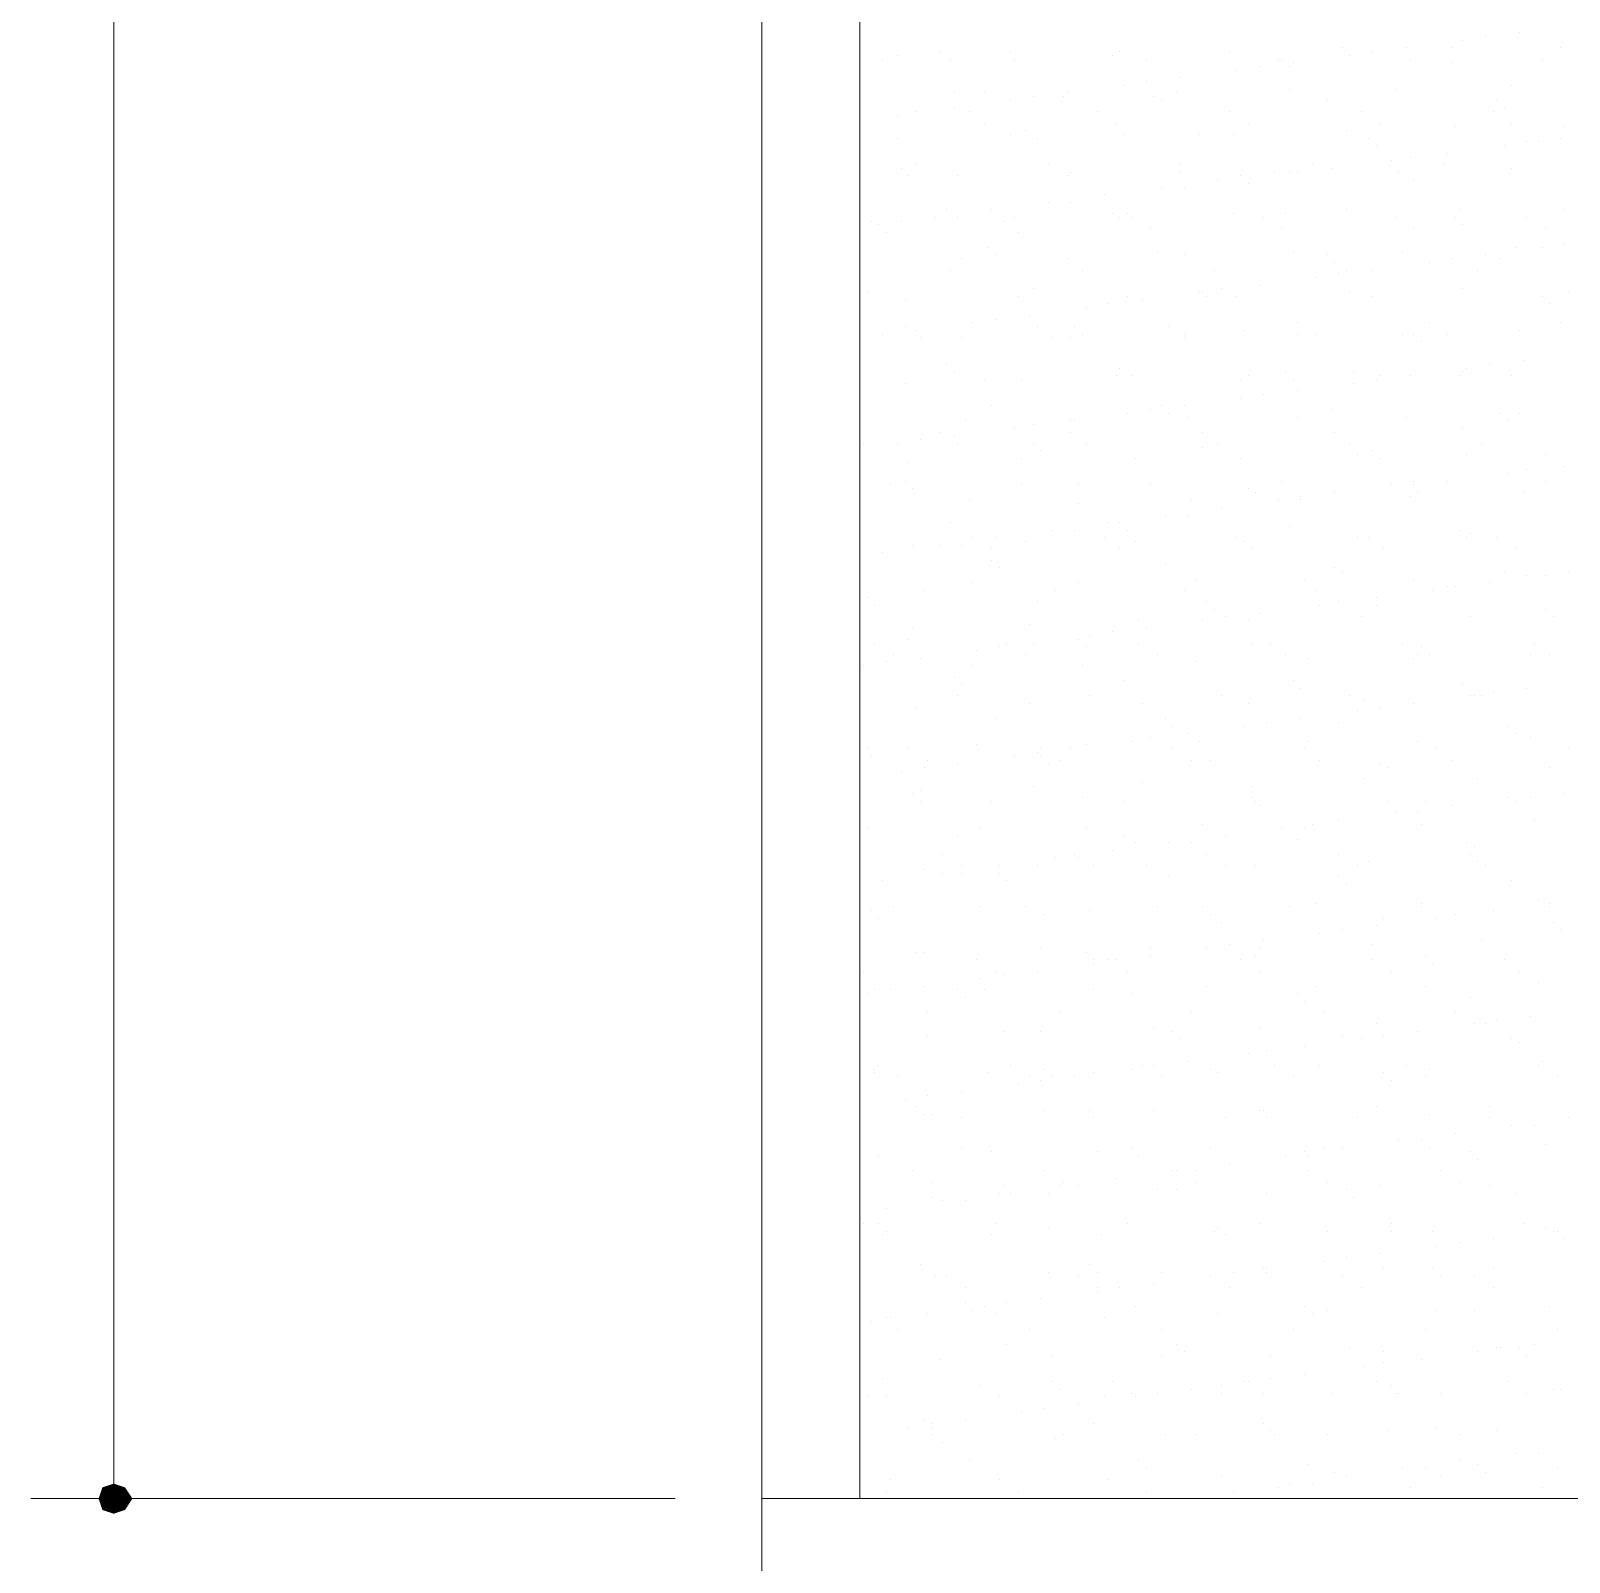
# Model space of a CAD drawing. Header units: millimetres. Extents: x 21 to 236, y 15 to 64.
# Drawn here: x 37.722 to 39.572, y 26.885 to 28.727 of the extents above; entities that cross this region are included whole.
import ezdxf

# ---------------------------------------------------------------- set-up
doc = ezdxf.new("R2010")
doc.units = ezdxf.units.MM
for name, color, linetype in [('PDF_0', 210, 'Continuous'), ('PDF_Calçada', 210, 'Continuous'), ('PDF_Cota', 90, 'Continuous'), ('PDF_Terreno', 7, 'Continuous')]:
    doc.layers.add(name, color=color, linetype=linetype)
doc.layers.add('PDF_Grama', color=7, linetype='Continuous', true_color=0x397200)

msp = doc.modelspace()

# ---------------------------------------------------------------- linework, layer by layer
at = {"layer": 'PDF_0', "lineweight": 0}
msp.add_lwpolyline([(37.8213, 26.9796), (37.8213, 27.0023)], dxfattribs=at)
at = {"layer": 'PDF_0', "transparency": 33554559}
for points in [[(37.8213, 26.9796), (37.8213, 26.9615), (37.8077, 26.9751)], [(37.8349, 26.9751), (37.8213, 26.9796), (37.8213, 26.9615)], [(37.8213, 26.9615), (37.8077, 26.9751), (37.8032, 26.9615)], [(37.8032, 26.9615), (37.8077, 26.9479), (37.8213, 26.9615)], [(37.8077, 26.9479), (37.8213, 26.9615), (37.8213, 26.9434)], [(37.8213, 26.9615), (37.8439, 26.9615), (37.8349, 26.9751)], [(37.8213, 26.9434), (37.8349, 26.9479), (37.8213, 26.9615)], [(37.8349, 26.9479), (37.8213, 26.9615), (37.8439, 26.9615)]]:
    msp.add_solid(points, dxfattribs=at)
at = {"layer": 'PDF_Calçada', "lineweight": 0}
msp.add_lwpolyline([(38.6009, 26.9615), (38.6009, 26.6442)], dxfattribs=at)
at = {"layer": 'PDF_Cota', "lineweight": 0}
for points in [[(37.8213, 51.9305), (37.8213, 27.0023)], [(38.4966, 26.9615), (37.7216, 26.9615)], [(38.7187, 26.9615), (48.477, 26.9615)]]:
    msp.add_lwpolyline(points, dxfattribs=at)
at = {"layer": 'PDF_Grama', "lineweight": 20}
for points in [[(39.4439, 28.7155), (39.4439, 28.7155)], [(39.4711, 28.7201), (39.4711, 28.7201)], [(39.5119, 28.7246), (39.5119, 28.7246)], [(38.764, 28.6974), (38.764, 28.6974)], [(38.8139, 28.7019), (38.8139, 28.7019)], [(38.9, 28.7019), (38.9, 28.7019)], [(39.0224, 28.6974), (39.0224, 28.6974)], [(39.0314, 28.7019), (39.0314, 28.7019)], [(39.1629, 28.7019), (39.1629, 28.7019)], [(39.2989, 28.7065), (39.2989, 28.7065)], [(39.3079, 28.6974), (39.3079, 28.6974)], [(39.3351, 28.7019), (39.3351, 28.7019)], [(39.3759, 28.7065), (39.3759, 28.7065)], [(39.4303, 28.7065), (39.4303, 28.7065)], [(39.5617, 28.7065), (39.5617, 28.7065)], [(38.7459, 28.6929), (38.7459, 28.6929)], [(38.8275, 28.6929), (38.8275, 28.6929)], [(38.9045, 28.6929), (38.9045, 28.6929)], [(39.0632, 28.6929), (39.0632, 28.6929)], [(39.1719, 28.6793), (39.1719, 28.6793)], [(39.1991, 28.6838), (39.1991, 28.6838)], [(39.2218, 28.6929), (39.2218, 28.6929)], [(39.2263, 28.6929), (39.2263, 28.6929)], [(39.2354, 28.6838), (39.2354, 28.6838)], [(39.2399, 28.6883), (39.2399, 28.6883)], [(39.3804, 28.6929), (39.3804, 28.6929)], [(39.4303, 28.6883), (39.4303, 28.6883)], [(39.5391, 28.6929), (39.5391, 28.6929)], [(39.036, 28.6611), (39.036, 28.6611)], [(39.0632, 28.6657), (39.0632, 28.6657)], [(39.104, 28.6702), (39.104, 28.6702)], [(39.5028, 28.6611), (39.5028, 28.6611)], [(38.832, 28.6521), (38.832, 28.6521)], [(38.8683, 28.6521), (38.8683, 28.6521)], [(38.9, 28.643), (38.9, 28.643)], [(38.9272, 28.6475), (38.9272, 28.6475)], [(38.9635, 28.6475), (38.9635, 28.6475)], [(38.968, 28.6521), (38.968, 28.6521)], [(39.0722, 28.6475), (39.0722, 28.6475)], [(39.0813, 28.643), (39.0813, 28.643)], [(39.0994, 28.6521), (39.0994, 28.6521)], [(39.2354, 28.6566), (39.2354, 28.6566)], [(39.2807, 28.643), (39.2807, 28.643)], [(39.3623, 28.6566), (39.3623, 28.6566)], [(39.4847, 28.643), (39.4847, 28.643)], [(38.764, 28.6249), (38.764, 28.6249)], [(38.7867, 28.6294), (38.7867, 28.6294)], [(38.832, 28.6339), (38.832, 28.6339)], [(38.8501, 28.6294), (38.8501, 28.6294)], [(39.0042, 28.6294), (39.0042, 28.6294)], [(39.1629, 28.6294), (39.1629, 28.6294)], [(39.3215, 28.6294), (39.3215, 28.6294)], [(39.4801, 28.6294), (39.4801, 28.6294)], [(39.4937, 28.6339), (39.4937, 28.6339)], [(38.8683, 28.6158), (38.8683, 28.6158)], [(38.9181, 28.6068), (38.9181, 28.6068)], [(39.0269, 28.6158), (39.0269, 28.6158)], [(39.1855, 28.6158), (39.1855, 28.6158)], [(39.3034, 28.6068), (39.3034, 28.6068)], [(39.3442, 28.6158), (39.3442, 28.6158)], [(39.4348, 28.6113), (39.4348, 28.6113)], [(39.5028, 28.6158), (39.5028, 28.6158)], [(39.5663, 28.6113), (39.5663, 28.6113)], [(38.764, 28.5977), (38.764, 28.5977)], [(38.9, 28.6022), (38.9, 28.6022)], [(38.9317, 28.5977), (38.9317, 28.5977)], [(39.036, 28.6022), (39.036, 28.6022)], [(39.1266, 28.6022), (39.1266, 28.6022)], [(39.1674, 28.6022), (39.1674, 28.6022)], [(39.3306, 28.5977), (39.3306, 28.5977)], [(39.3396, 28.5886), (39.3396, 28.5886)], [(39.4937, 28.5886), (39.4937, 28.5886)], [(39.5209, 28.5932), (39.5209, 28.5932)], [(39.5345, 28.5932), (39.5345, 28.5932)], [(39.5617, 28.5977), (39.5617, 28.5977)], [(39.3578, 28.5705), (39.3578, 28.5705)], [(39.3804, 28.575), (39.3804, 28.575)], [(39.4258, 28.5796), (39.4258, 28.5796)], [(38.7686, 28.5614), (38.7686, 28.5614)], [(38.7776, 28.5524), (38.7776, 28.5524)], [(38.7867, 28.566), (38.7867, 28.566)], [(38.8365, 28.5524), (38.8365, 28.5524)], [(38.9453, 28.566), (38.9453, 28.566)], [(38.968, 28.5524), (38.968, 28.5524)], [(38.9725, 28.5569), (38.9725, 28.5569)], [(39.104, 28.566), (39.104, 28.566)], [(39.104, 28.5569), (39.104, 28.5569)], [(39.1765, 28.5524), (39.1765, 28.5524)], [(39.2173, 28.5569), (39.2173, 28.5569)], [(39.2354, 28.5569), (39.2354, 28.5569)], [(39.2445, 28.5569), (39.2445, 28.5569)], [(39.2626, 28.566), (39.2626, 28.566)], [(39.2853, 28.5614), (39.2853, 28.5614)], [(39.3668, 28.5569), (39.3668, 28.5569)], [(39.4212, 28.566), (39.4212, 28.566)], [(39.5028, 28.5614), (39.5028, 28.5614)], [(39.0133, 28.5297), (39.0133, 28.5297)], [(39.0813, 28.5388), (39.0813, 28.5388)], [(39.1085, 28.5388), (39.1085, 28.5388)], [(39.1493, 28.5478), (39.1493, 28.5478)], [(39.1855, 28.5433), (39.1855, 28.5433)], [(39.385, 28.5478), (39.385, 28.5478)], [(38.8229, 28.5116), (38.8229, 28.5116)], [(38.8773, 28.5116), (38.8773, 28.5116)], [(38.9453, 28.5206), (38.9453, 28.5206)], [(38.9725, 28.5206), (38.9725, 28.5206)], [(39.3034, 28.5116), (39.3034, 28.5116)], [(39.4394, 28.5116), (39.4394, 28.5116)], [(39.5663, 28.5116), (39.5663, 28.5116)], [(38.7323, 28.498), (38.7323, 28.498)], [(38.7414, 28.4934), (38.7414, 28.4934)], [(38.7686, 28.498), (38.7686, 28.498)], [(38.8094, 28.5025), (38.8094, 28.5025)], [(38.8365, 28.5025), (38.8365, 28.5025)], [(38.8909, 28.498), (38.8909, 28.498)], [(38.9045, 28.5025), (38.9045, 28.5025)], [(39.0224, 28.507), (39.0224, 28.507)], [(39.0314, 28.5025), (39.0314, 28.5025)], [(39.0405, 28.507), (39.0405, 28.507)], [(39.045, 28.5025), (39.045, 28.5025)], [(39.1674, 28.507), (39.1674, 28.507)], [(39.2037, 28.5025), (39.2037, 28.5025)], [(39.2309, 28.507), (39.2309, 28.507)], [(39.3623, 28.5025), (39.3623, 28.5025)], [(39.4348, 28.5025), (39.4348, 28.5025)], [(39.4439, 28.4934), (39.4439, 28.4934)], [(39.5209, 28.5025), (39.5209, 28.5025)], [(38.7504, 28.4844), (38.7504, 28.4844)], [(38.9091, 28.4844), (38.9091, 28.4844)], [(39.0677, 28.4889), (39.0677, 28.4889)], [(39.2263, 28.4889), (39.2263, 28.4889)], [(39.385, 28.4889), (39.385, 28.4889)], [(39.5436, 28.4889), (39.5436, 28.4889)], [(38.8728, 28.4662), (38.8728, 28.4662)], [(38.8819, 28.4572), (38.8819, 28.4572)], [(39.0768, 28.4617), (39.0768, 28.4617)], [(39.1085, 28.4572), (39.1085, 28.4572)], [(39.2399, 28.4617), (39.2399, 28.4617)], [(39.2807, 28.4572), (39.2807, 28.4572)], [(39.3714, 28.4617), (39.3714, 28.4617)], [(39.4711, 28.4572), (39.4711, 28.4572)], [(39.5073, 28.4662), (39.5073, 28.4662)], [(39.5391, 28.4662), (39.5391, 28.4662)], [(39.5663, 28.4708), (39.5663, 28.4708)], [(38.8275, 28.4391), (38.8275, 28.4391)], [(38.8411, 28.4526), (38.8411, 28.4526)], [(38.968, 28.4526), (38.968, 28.4526)], [(38.9861, 28.4391), (38.9861, 28.4391)], [(39.1447, 28.4391), (39.1447, 28.4391)], [(39.2898, 28.4481), (39.2898, 28.4481)], [(39.3034, 28.4391), (39.3034, 28.4391)], [(39.3351, 28.4391), (39.3351, 28.4391)], [(39.4031, 28.4481), (39.4031, 28.4481)], [(39.4303, 28.4526), (39.4303, 28.4526)], [(39.462, 28.4391), (39.462, 28.4391)], [(39.4892, 28.4526), (39.4892, 28.4526)], [(38.7187, 28.4209), (38.7187, 28.4209)], [(39.1991, 28.4209), (39.1991, 28.4209)], [(39.2671, 28.43), (39.2671, 28.43)], [(39.2943, 28.4345), (39.2943, 28.4345)], [(38.7278, 28.4119), (38.7278, 28.4119)], [(38.7731, 28.4028), (38.7731, 28.4028)], [(38.9091, 28.4073), (38.9091, 28.4073)], [(38.9272, 28.4164), (38.9272, 28.4164)], [(39.0405, 28.4073), (39.0405, 28.4073)], [(39.0586, 28.4028), (39.0586, 28.4028)], [(39.1266, 28.4119), (39.1266, 28.4119)], [(39.1312, 28.4119), (39.1312, 28.4119)], [(39.1357, 28.4073), (39.1357, 28.4073)], [(39.1538, 28.4164), (39.1538, 28.4164)], [(39.1719, 28.4073), (39.1719, 28.4073)], [(39.3079, 28.4119), (39.3079, 28.4119)], [(39.3351, 28.4073), (39.3351, 28.4073)], [(39.4439, 28.4164), (39.4439, 28.4164)], [(39.5391, 28.4073), (39.5391, 28.4073)], [(39.5708, 28.4119), (39.5708, 28.4119)], [(38.9227, 28.3847), (38.9227, 28.3847)], [(38.9906, 28.3937), (38.9906, 28.3937)], [(39.0178, 28.3983), (39.0178, 28.3983)], [(39.5481, 28.3983), (39.5481, 28.3983)], [(38.7731, 28.3711), (38.7731, 28.3711)], [(38.7731, 28.3711), (38.7731, 28.3711)], [(38.7867, 28.3665), (38.7867, 28.3665)], [(38.8547, 28.3756), (38.8547, 28.3756)], [(38.8819, 28.3801), (38.8819, 28.3801)], [(38.9317, 28.3711), (38.9317, 28.3711)], [(38.977, 28.3711), (38.977, 28.3711)], [(39.0904, 28.3711), (39.0904, 28.3711)], [(39.181, 28.3665), (39.181, 28.3665)], [(39.2445, 28.3756), (39.2445, 28.3756)], [(39.4031, 28.3756), (39.4031, 28.3756)], [(39.5119, 28.3665), (39.5119, 28.3665)], [(39.5617, 28.3756), (39.5617, 28.3756)], [(38.7187, 28.3575), (38.7187, 28.3575)], [(38.7459, 28.362), (38.7459, 28.362)], [(38.7912, 28.3575), (38.7912, 28.3575)], [(38.8411, 28.3575), (38.8411, 28.3575)], [(38.9499, 28.3575), (38.9499, 28.3575)], [(38.9725, 28.3575), (38.9725, 28.3575)], [(38.9861, 28.362), (38.9861, 28.362)], [(39.1085, 28.362), (39.1085, 28.362)], [(39.1085, 28.3575), (39.1085, 28.3575)], [(39.2445, 28.362), (39.2445, 28.362)], [(39.2671, 28.362), (39.2671, 28.362)], [(39.3714, 28.362), (39.3714, 28.362)], [(39.385, 28.362), (39.385, 28.362)], [(39.394, 28.3529), (39.394, 28.3529)], [(39.4258, 28.362), (39.4258, 28.362)], [(39.5164, 28.3303), (39.5164, 28.3303)], [(38.8229, 28.3257), (38.8229, 28.3257)], [(38.832, 28.3167), (38.832, 28.3167)], [(38.8683, 28.3076), (38.8683, 28.3076)], [(38.9136, 28.3076), (38.9136, 28.3076)], [(39.0269, 28.3121), (39.0269, 28.3121)], [(39.0314, 28.3212), (39.0314, 28.3212)], [(39.045, 28.3121), (39.045, 28.3121)], [(39.1765, 28.3076), (39.1765, 28.3076)], [(39.1855, 28.3121), (39.1855, 28.3121)], [(39.2309, 28.3167), (39.2309, 28.3167)], [(39.2399, 28.3076), (39.2399, 28.3076)], [(39.3124, 28.3167), (39.3124, 28.3167)], [(39.3396, 28.3076), (39.3396, 28.3076)], [(39.3442, 28.3121), (39.3442, 28.3121)], [(39.3804, 28.3121), (39.3804, 28.3121)], [(39.4394, 28.3121), (39.4394, 28.3121)], [(39.4439, 28.3167), (39.4439, 28.3167)], [(39.4484, 28.3212), (39.4484, 28.3212)], [(39.4756, 28.3257), (39.4756, 28.3257)], [(39.5028, 28.3121), (39.5028, 28.3121)], [(38.7731, 28.3031), (38.7731, 28.3031)], [(39.2037, 28.2895), (39.2037, 28.2895)], [(39.2445, 28.294), (39.2445, 28.294)], [(39.3124, 28.3031), (39.3124, 28.3031)], [(38.8773, 28.2759), (38.8773, 28.2759)], [(39.0677, 28.2714), (39.0677, 28.2714)], [(39.0813, 28.2759), (39.0813, 28.2759)], [(39.1085, 28.2759), (39.1085, 28.2759)], [(39.1765, 28.285), (39.1765, 28.285)], [(39.2853, 28.2714), (39.2853, 28.2714)], [(38.8456, 28.2578), (38.8456, 28.2578)], [(38.9272, 28.2532), (38.9272, 28.2532)], [(38.9725, 28.2578), (38.9725, 28.2578)], [(38.977, 28.2578), (38.977, 28.2578)], [(39.0405, 28.2668), (39.0405, 28.2668)], [(39.0904, 28.2668), (39.0904, 28.2668)], [(39.113, 28.2623), (39.113, 28.2623)], [(39.2445, 28.2623), (39.2445, 28.2623)], [(39.3759, 28.2623), (39.3759, 28.2623)], [(39.4892, 28.2668), (39.4892, 28.2668)], [(39.4983, 28.2578), (39.4983, 28.2578)], [(39.5119, 28.2668), (39.5119, 28.2668)], [(38.7912, 28.2351), (38.7912, 28.2351)], [(38.8139, 28.2442), (38.8139, 28.2442)], [(38.832, 28.2396), (38.832, 28.2396)], [(38.9045, 28.2487), (38.9045, 28.2487)], [(38.9725, 28.2442), (38.9725, 28.2442)], [(39.1312, 28.2442), (39.1312, 28.2442)], [(39.2898, 28.2442), (39.2898, 28.2442)], [(39.4439, 28.2487), (39.4439, 28.2487)], [(38.7232, 28.2306), (38.7232, 28.2306)], [(38.764, 28.2306), (38.764, 28.2306)], [(38.8365, 28.2306), (38.8365, 28.2306)], [(38.9272, 28.2306), (38.9272, 28.2306)], [(38.9363, 28.2215), (38.9363, 28.2215)], [(38.9906, 28.2306), (38.9906, 28.2306)], [(39.1312, 28.226), (39.1312, 28.226)], [(39.1493, 28.2306), (39.1493, 28.2306)], [(39.3079, 28.2306), (39.3079, 28.2306)], [(39.317, 28.217), (39.317, 28.217)], [(39.3351, 28.2215), (39.3351, 28.2215)], [(39.4484, 28.217), (39.4484, 28.217)], [(39.4665, 28.2306), (39.4665, 28.2306)], [(39.5436, 28.217), (39.5436, 28.217)], [(38.7776, 28.2079), (38.7776, 28.2079)], [(38.9136, 28.2124), (38.9136, 28.2124)], [(39.0496, 28.2124), (39.0496, 28.2124)], [(39.1765, 28.2124), (39.1765, 28.2124)], [(39.3442, 28.2124), (39.3442, 28.2124)], [(39.5209, 28.1988), (39.5209, 28.1988)], [(39.5663, 28.2034), (39.5663, 28.2034)], [(38.755, 28.1807), (38.755, 28.1807)], [(38.7731, 28.1852), (38.7731, 28.1852)], [(38.9136, 28.1807), (38.9136, 28.1807)], [(38.9816, 28.1807), (38.9816, 28.1807)], [(39.0677, 28.1807), (39.0677, 28.1807)], [(39.2263, 28.1852), (39.2263, 28.1852)], [(39.3578, 28.1807), (39.3578, 28.1807)], [(39.385, 28.1852), (39.385, 28.1852)], [(39.385, 28.1807), (39.385, 28.1807)], [(39.4258, 28.1852), (39.4258, 28.1852)], [(39.4983, 28.1943), (39.4983, 28.1943)], [(39.5436, 28.1852), (39.5436, 28.1852)], [(38.7822, 28.1762), (38.7822, 28.1762)], [(38.8501, 28.1626), (38.8501, 28.1626)], [(39.1176, 28.1626), (39.1176, 28.1626)], [(39.1855, 28.1762), (39.1855, 28.1762)], [(39.1946, 28.1716), (39.1946, 28.1716)], [(39.2218, 28.1626), (39.2218, 28.1626)], [(39.249, 28.1671), (39.249, 28.1671)], [(39.249, 28.1626), (39.249, 28.1626)], [(39.2898, 28.1716), (39.2898, 28.1716)], [(39.3804, 28.1671), (39.3804, 28.1671)], [(39.3895, 28.1716), (39.3895, 28.1716)], [(39.5164, 28.1716), (39.5164, 28.1716)], [(38.9816, 28.158), (38.9816, 28.158)], [(39.0858, 28.1444), (39.0858, 28.1444)], [(39.113, 28.1444), (39.113, 28.1444)], [(39.1538, 28.1535), (39.1538, 28.1535)], [(38.8275, 28.1354), (38.8275, 28.1354)], [(38.9499, 28.1263), (38.9499, 28.1263)], [(38.977, 28.1263), (38.977, 28.1263)], [(39.0178, 28.1354), (39.0178, 28.1354)], [(39.0314, 28.1354), (39.0314, 28.1354)], [(39.0405, 28.1263), (39.0405, 28.1263)], [(39.2354, 28.1308), (39.2354, 28.1308)], [(39.4394, 28.1263), (39.4394, 28.1263)], [(38.7822, 28.1082), (38.7822, 28.1082)], [(38.8139, 28.1082), (38.8139, 28.1082)], [(38.8411, 28.1082), (38.8411, 28.1082)], [(38.8547, 28.1173), (38.8547, 28.1173)], [(38.8819, 28.1173), (38.8819, 28.1173)], [(38.9181, 28.1127), (38.9181, 28.1127)], [(39.0133, 28.1173), (39.0133, 28.1173)], [(39.0496, 28.1127), (39.0496, 28.1127)], [(39.1719, 28.1173), (39.1719, 28.1173)], [(39.181, 28.1127), (39.181, 28.1127)], [(39.317, 28.1173), (39.317, 28.1173)], [(39.3306, 28.1173), (39.3306, 28.1173)], [(39.4484, 28.1173), (39.4484, 28.1173)], [(39.453, 28.1218), (39.453, 28.1218)], [(39.4847, 28.1173), (39.4847, 28.1173)], [(38.7459, 28.0991), (38.7459, 28.0991)], [(38.8773, 28.1037), (38.8773, 28.1037)], [(38.8773, 28.0901), (38.8773, 28.0901)], [(39.0314, 28.1037), (39.0314, 28.1037)], [(39.0858, 28.0855), (39.0858, 28.0855)], [(39.1901, 28.1037), (39.1901, 28.1037)], [(39.3487, 28.1037), (39.3487, 28.1037)], [(39.5073, 28.1037), (39.5073, 28.1037)], [(38.8864, 28.081), (38.8864, 28.081)], [(39.1221, 28.0674), (39.1221, 28.0674)], [(39.2535, 28.0674), (39.2535, 28.0674)], [(39.2898, 28.081), (39.2898, 28.081)], [(39.2989, 28.0765), (39.2989, 28.0765)], [(39.385, 28.0674), (39.385, 28.0674)], [(39.4937, 28.0765), (39.4937, 28.0765)], [(39.5209, 28.0719), (39.5209, 28.0719)], [(39.5436, 28.0719), (39.5436, 28.0719)], [(39.5708, 28.0765), (39.5708, 28.0765)], [(38.7187, 28.0629), (38.7187, 28.0629)], [(38.7958, 28.0538), (38.7958, 28.0538)], [(38.8547, 28.0629), (38.8547, 28.0629)], [(38.9544, 28.0538), (38.9544, 28.0538)], [(38.9816, 28.0629), (38.9816, 28.0629)], [(39.1085, 28.0538), (39.1085, 28.0538)], [(39.2671, 28.0538), (39.2671, 28.0538)], [(39.4076, 28.0538), (39.4076, 28.0538)], [(39.4258, 28.0583), (39.4258, 28.0583)], [(39.4348, 28.0583), (39.4348, 28.0583)], [(39.4756, 28.0629), (39.4756, 28.0629)], [(38.7278, 28.0447), (38.7278, 28.0447)], [(38.7368, 28.0357), (38.7368, 28.0357)], [(38.9317, 28.0402), (38.9317, 28.0402)], [(39.1357, 28.0402), (39.1357, 28.0402)], [(39.1447, 28.0311), (39.1447, 28.0311)], [(39.2717, 28.0357), (39.2717, 28.0357)], [(39.2943, 28.0402), (39.2943, 28.0402)], [(39.3396, 28.0447), (39.3396, 28.0447)], [(39.3396, 28.0357), (39.3396, 28.0357)], [(39.5436, 28.0311), (39.5436, 28.0311)], [(38.9227, 28.013), (38.9227, 28.013)], [(39.0541, 28.0175), (39.0541, 28.0175)], [(39.1312, 28.0175), (39.1312, 28.0175)], [(39.1583, 28.0221), (39.1583, 28.0221)], [(39.1855, 28.0175), (39.1855, 28.0175)], [(39.1991, 28.0266), (39.1991, 28.0266)], [(39.3215, 28.0221), (39.3215, 28.0221)], [(39.453, 28.0221), (39.453, 28.0221)], [(39.5527, 28.0221), (39.5527, 28.0221)], [(38.7776, 27.9949), (38.7776, 27.9949)], [(38.7822, 28.0085), (38.7822, 28.0085)], [(38.9816, 27.9949), (38.9816, 27.9949)], [(38.9952, 27.9994), (38.9952, 27.9994)], [(39.0224, 28.0039), (39.0224, 28.0039)], [(39.0632, 28.0085), (39.0632, 28.0085)], [(38.7368, 27.9903), (38.7368, 27.9903)], [(38.7595, 27.9767), (38.7595, 27.9767)], [(38.8592, 27.9813), (38.8592, 27.9813)], [(38.8864, 27.9858), (38.8864, 27.9858)], [(38.8955, 27.9903), (38.8955, 27.9903)], [(38.9181, 27.9767), (38.9181, 27.9767)], [(38.9272, 27.9903), (38.9272, 27.9903)], [(38.9906, 27.9858), (38.9906, 27.9858)], [(39.0541, 27.9903), (39.0541, 27.9903)], [(39.0768, 27.9767), (39.0768, 27.9767)], [(39.1901, 27.9903), (39.1901, 27.9903)], [(39.2127, 27.9903), (39.2127, 27.9903)], [(39.2309, 27.9767), (39.2309, 27.9767)], [(39.3714, 27.9903), (39.3714, 27.9903)], [(39.3895, 27.9767), (39.3895, 27.9767)], [(39.394, 27.9858), (39.394, 27.9858)], [(39.4031, 27.9767), (39.4031, 27.9767)], [(39.5255, 27.9767), (39.5255, 27.9767)], [(39.53, 27.9903), (39.53, 27.9903)], [(39.5481, 27.9767), (39.5481, 27.9767)], [(38.7232, 27.9631), (38.7232, 27.9631)], [(38.7232, 27.9631), (38.7232, 27.9631)], [(38.7504, 27.9677), (38.7504, 27.9677)], [(38.7912, 27.9722), (38.7912, 27.9722)], [(38.8547, 27.9631), (38.8547, 27.9631)], [(38.9861, 27.9631), (38.9861, 27.9631)], [(39.1221, 27.9677), (39.1221, 27.9677)], [(39.2581, 27.9722), (39.2581, 27.9722)], [(39.385, 27.9722), (39.385, 27.9722)], [(38.832, 27.9496), (38.832, 27.9496)], [(38.8411, 27.9405), (38.8411, 27.9405)], [(39.036, 27.945), (39.036, 27.945)], [(39.2399, 27.945), (39.2399, 27.945)], [(39.4439, 27.9405), (39.4439, 27.9405)], [(38.8365, 27.9269), (38.8365, 27.9269)], [(38.9952, 27.9269), (38.9952, 27.9269)], [(39.1538, 27.9269), (39.1538, 27.9269)], [(39.249, 27.936), (39.249, 27.936)], [(39.3079, 27.9269), (39.3079, 27.9269)], [(39.326, 27.9224), (39.326, 27.9224)], [(39.453, 27.9269), (39.453, 27.9269)], [(39.4575, 27.9269), (39.4575, 27.9269)], [(39.4665, 27.9269), (39.4665, 27.9269)], [(39.4801, 27.9314), (39.4801, 27.9314)], [(39.5209, 27.936), (39.5209, 27.936)], [(38.7867, 27.9133), (38.7867, 27.9133)], [(38.9227, 27.9178), (38.9227, 27.9178)], [(39.0586, 27.9178), (39.0586, 27.9178)], [(39.1855, 27.9178), (39.1855, 27.9178)], [(39.317, 27.9088), (39.317, 27.9088)], [(39.3442, 27.9133), (39.3442, 27.9133)], [(39.385, 27.9178), (39.385, 27.9178)], [(38.8819, 27.8997), (38.8819, 27.8997)], [(39.0858, 27.8997), (39.0858, 27.8997)], [(39.0949, 27.8906), (39.0949, 27.8906)], [(39.181, 27.8906), (39.181, 27.8906)], [(39.2082, 27.8952), (39.2082, 27.8952)], [(39.249, 27.8997), (39.249, 27.8997)], [(39.2943, 27.8952), (39.2943, 27.8952)], [(39.4983, 27.8906), (39.4983, 27.8906)], [(38.7278, 27.8634), (38.7278, 27.8634)], [(38.7776, 27.8634), (38.7776, 27.8634)], [(38.8592, 27.868), (38.8592, 27.868)], [(38.9363, 27.8634), (38.9363, 27.8634)], [(38.9725, 27.8634), (38.9725, 27.8634)], [(38.9906, 27.868), (38.9906, 27.868)], [(39.045, 27.8725), (39.045, 27.8725)], [(39.0677, 27.877), (39.0677, 27.877)], [(39.0949, 27.8634), (39.0949, 27.8634)], [(39.113, 27.8816), (39.113, 27.8816)], [(39.1266, 27.8725), (39.1266, 27.8725)], [(39.2535, 27.8634), (39.2535, 27.8634)], [(39.2581, 27.8725), (39.2581, 27.8725)], [(39.3895, 27.8725), (39.3895, 27.8725)], [(39.4122, 27.8634), (39.4122, 27.8634)], [(39.5073, 27.8816), (39.5073, 27.8816)], [(39.5255, 27.877), (39.5255, 27.877)], [(39.5708, 27.8634), (39.5708, 27.8634)], [(38.7323, 27.8544), (38.7323, 27.8544)], [(38.8003, 27.8498), (38.8003, 27.8498)], [(38.8365, 27.8453), (38.8365, 27.8453)], [(38.9045, 27.8544), (38.9045, 27.8544)], [(38.9317, 27.8589), (38.9317, 27.8589)], [(38.9363, 27.8544), (38.9363, 27.8544)], [(38.9453, 27.8453), (38.9453, 27.8453)], [(38.9589, 27.8498), (38.9589, 27.8498)], [(39.1176, 27.8498), (39.1176, 27.8498)], [(39.1402, 27.8498), (39.1402, 27.8498)], [(39.2717, 27.8498), (39.2717, 27.8498)], [(39.3442, 27.8453), (39.3442, 27.8453)], [(39.4303, 27.8498), (39.4303, 27.8498)], [(38.7686, 27.8362), (38.7686, 27.8362)], [(38.7958, 27.8408), (38.7958, 27.8408)], [(39.326, 27.8272), (39.326, 27.8272)], [(39.3532, 27.8408), (39.3532, 27.8408)], [(39.462, 27.8272), (39.462, 27.8272)], [(39.5481, 27.8408), (39.5481, 27.8408)], [(38.7822, 27.809), (38.7822, 27.809)], [(38.7912, 27.8136), (38.7912, 27.8136)], [(38.9272, 27.8181), (38.9272, 27.8181)], [(39.0586, 27.8226), (39.0586, 27.8226)], [(39.1901, 27.8181), (39.1901, 27.8181)], [(39.5663, 27.809), (39.5663, 27.809)], [(38.7912, 27.8), (38.7912, 27.8)], [(38.8773, 27.8), (38.8773, 27.8)], [(38.9861, 27.8045), (38.9861, 27.8045)], [(39.036, 27.8), (39.036, 27.8)], [(39.1901, 27.8045), (39.1901, 27.8045)], [(39.1946, 27.8), (39.1946, 27.8)], [(39.1991, 27.7955), (39.1991, 27.7955)], [(39.3532, 27.8), (39.3532, 27.8)], [(39.3986, 27.8), (39.3986, 27.8)], [(39.4303, 27.7955), (39.4303, 27.7955)], [(39.4983, 27.8045), (39.4983, 27.8045)], [(39.5073, 27.8), (39.5073, 27.8)], [(39.5255, 27.8045), (39.5255, 27.8045)], [(39.1312, 27.7728), (39.1312, 27.7728)], [(39.2626, 27.7728), (39.2626, 27.7728)], [(39.2943, 27.7773), (39.2943, 27.7773)], [(39.3623, 27.7864), (39.3623, 27.7864)], [(39.3895, 27.7864), (39.3895, 27.7864)], [(39.394, 27.7728), (39.394, 27.7728)], [(39.53, 27.7773), (39.53, 27.7773)], [(38.7278, 27.7683), (38.7278, 27.7683)], [(38.8365, 27.7592), (38.8365, 27.7592)], [(38.8637, 27.7683), (38.8637, 27.7683)], [(38.9906, 27.7683), (38.9906, 27.7683)], [(39.036, 27.7592), (39.036, 27.7592)], [(39.1583, 27.7592), (39.1583, 27.7592)], [(39.2263, 27.7683), (39.2263, 27.7683)], [(39.2445, 27.7547), (39.2445, 27.7547)], [(39.2535, 27.7683), (39.2535, 27.7683)], [(38.8184, 27.7365), (38.8184, 27.7365)], [(38.977, 27.7365), (38.977, 27.7365)], [(39.0224, 27.7411), (39.0224, 27.7411)], [(39.0496, 27.7501), (39.0496, 27.7501)], [(39.0904, 27.7501), (39.0904, 27.7501)], [(39.1176, 27.7501), (39.1176, 27.7501)], [(39.1357, 27.7365), (39.1357, 27.7365)], [(39.2943, 27.7365), (39.2943, 27.7365)], [(39.4484, 27.7501), (39.4484, 27.7501)], [(39.453, 27.7365), (39.453, 27.7365)], [(39.4575, 27.7456), (39.4575, 27.7456)], [(38.7958, 27.7184), (38.7958, 27.7184)], [(38.8411, 27.7229), (38.8411, 27.7229)], [(38.8864, 27.7229), (38.8864, 27.7229)], [(38.9317, 27.7229), (38.9317, 27.7229)], [(38.9544, 27.732), (38.9544, 27.732)], [(38.9816, 27.732), (38.9816, 27.732)], [(38.9997, 27.7229), (38.9997, 27.7229)], [(39.0632, 27.7229), (39.0632, 27.7229)], [(39.1583, 27.7229), (39.1583, 27.7229)], [(39.1946, 27.7229), (39.1946, 27.7229)], [(39.317, 27.7229), (39.317, 27.7229)], [(39.3306, 27.7275), (39.3306, 27.7275)], [(39.462, 27.7275), (39.462, 27.7275)], [(39.4711, 27.7229), (39.4711, 27.7229)], [(38.7459, 27.7048), (38.7459, 27.7048)], [(38.8184, 27.7139), (38.8184, 27.7139)], [(38.8411, 27.7139), (38.8411, 27.7139)], [(38.8864, 27.7139), (38.8864, 27.7139)], [(38.8955, 27.7048), (38.8955, 27.7048)], [(39.0904, 27.7093), (39.0904, 27.7093)], [(39.2943, 27.7093), (39.2943, 27.7093)], [(39.3034, 27.7003), (39.3034, 27.7003)], [(39.5028, 27.7048), (39.5028, 27.7048)], [(39.5345, 27.6821), (39.5345, 27.6821)], [(38.7323, 27.6685), (38.7323, 27.6685)], [(38.7323, 27.6685), (38.7323, 27.6685)], [(38.7595, 27.6731), (38.7595, 27.6731)], [(38.8637, 27.6731), (38.8637, 27.6731)], [(38.9181, 27.6731), (38.9181, 27.6731)], [(38.9408, 27.664), (38.9408, 27.664)], [(38.9952, 27.6685), (38.9952, 27.6685)], [(39.0768, 27.6731), (39.0768, 27.6731)], [(39.1312, 27.6731), (39.1312, 27.6731)], [(39.1402, 27.664), (39.1402, 27.664)], [(39.2354, 27.6731), (39.2354, 27.6731)], [(39.2671, 27.6776), (39.2671, 27.6776)], [(39.394, 27.6776), (39.394, 27.6776)], [(39.394, 27.6731), (39.394, 27.6731)], [(39.4348, 27.664), (39.4348, 27.664)], [(39.4801, 27.6685), (39.4801, 27.6685)], [(39.5481, 27.6776), (39.5481, 27.6776)], [(39.5481, 27.6731), (39.5481, 27.6731)], [(38.7414, 27.6595), (38.7414, 27.6595)], [(39.1538, 27.6549), (39.1538, 27.6549)], [(39.2717, 27.6413), (39.2717, 27.6413)], [(39.2989, 27.6459), (39.2989, 27.6459)], [(39.3396, 27.6504), (39.3396, 27.6504)], [(39.3487, 27.6595), (39.3487, 27.6595)], [(39.4122, 27.6595), (39.4122, 27.6595)], [(39.5527, 27.6549), (39.5527, 27.6549)], [(39.5617, 27.6459), (39.5617, 27.6459)], [(38.9363, 27.6232), (38.9363, 27.6232)], [(39.0677, 27.6232), (39.0677, 27.6232)], [(39.1357, 27.6232), (39.1357, 27.6232)], [(39.1629, 27.6278), (39.1629, 27.6278)], [(39.1991, 27.6232), (39.1991, 27.6232)], [(39.2037, 27.6323), (39.2037, 27.6323)], [(39.3351, 27.6278), (39.3351, 27.6278)], [(39.4665, 27.6323), (39.4665, 27.6323)], [(38.7867, 27.6187), (38.7867, 27.6187)], [(38.7958, 27.6187), (38.7958, 27.6187)], [(38.8592, 27.6096), (38.8592, 27.6096)], [(38.9906, 27.6187), (38.9906, 27.6187)], [(38.9997, 27.6096), (38.9997, 27.6096)], [(38.9997, 27.6051), (38.9997, 27.6051)], [(39.0178, 27.6096), (39.0178, 27.6096)], [(39.0269, 27.6096), (39.0269, 27.6096)], [(39.0677, 27.6142), (39.0677, 27.6142)], [(39.1765, 27.6096), (39.1765, 27.6096)], [(39.1946, 27.6142), (39.1946, 27.6142)], [(39.3351, 27.6096), (39.3351, 27.6096)], [(39.3986, 27.6142), (39.3986, 27.6142)], [(39.4076, 27.6051), (39.4076, 27.6051)], [(39.4937, 27.6096), (39.4937, 27.6096)], [(38.7232, 27.596), (38.7232, 27.596)], [(38.8637, 27.587), (38.8637, 27.587)], [(38.8819, 27.596), (38.8819, 27.596)], [(38.8909, 27.5915), (38.8909, 27.5915)], [(38.9317, 27.596), (38.9317, 27.596)], [(39.0405, 27.596), (39.0405, 27.596)], [(39.1991, 27.596), (39.1991, 27.596)], [(39.3578, 27.596), (39.3578, 27.596)], [(39.5119, 27.596), (39.5119, 27.596)], [(38.7278, 27.5688), (38.7278, 27.5688)], [(38.7368, 27.5734), (38.7368, 27.5734)], [(38.755, 27.5734), (38.755, 27.5734)], [(38.7958, 27.5779), (38.7958, 27.5779)], [(38.8365, 27.5734), (38.8365, 27.5734)], [(38.8683, 27.5734), (38.8683, 27.5734)], [(38.9997, 27.5734), (38.9997, 27.5734)], [(39.045, 27.5688), (39.045, 27.5688)], [(39.1357, 27.5779), (39.1357, 27.5779)], [(39.2445, 27.5688), (39.2445, 27.5688)], [(39.2671, 27.5779), (39.2671, 27.5779)], [(39.3986, 27.5779), (39.3986, 27.5779)], [(39.5345, 27.5824), (39.5345, 27.5824)], [(38.8456, 27.5643), (38.8456, 27.5643)], [(39.2535, 27.5598), (39.2535, 27.5598)], [(39.453, 27.5643), (39.453, 27.5643)], [(38.8003, 27.5462), (38.8003, 27.5462)], [(38.9589, 27.5462), (38.9589, 27.5462)], [(39.1176, 27.5462), (39.1176, 27.5462)], [(39.2762, 27.5462), (39.2762, 27.5462)], [(39.3396, 27.5326), (39.3396, 27.5326)], [(39.4348, 27.5462), (39.4348, 27.5462)], [(39.4575, 27.5326), (39.4575, 27.5326)], [(39.4711, 27.5326), (39.4711, 27.5326)], [(39.4847, 27.5371), (39.4847, 27.5371)], [(39.5255, 27.5416), (39.5255, 27.5416)], [(38.8003, 27.519), (38.8003, 27.519)], [(38.8909, 27.5235), (38.8909, 27.5235)], [(38.9363, 27.5235), (38.9363, 27.5235)], [(39.0722, 27.528), (39.0722, 27.528)], [(39.0949, 27.5235), (39.0949, 27.5235)], [(39.104, 27.5144), (39.104, 27.5144)], [(39.1991, 27.528), (39.1991, 27.528)], [(39.2989, 27.519), (39.2989, 27.519)], [(39.3215, 27.5144), (39.3215, 27.5144)], [(39.3487, 27.519), (39.3487, 27.519)], [(39.3895, 27.5235), (39.3895, 27.5235)], [(39.5028, 27.5144), (39.5028, 27.5144)], [(39.1855, 27.4963), (39.1855, 27.4963)], [(39.2082, 27.5008), (39.2082, 27.5008)], [(39.2535, 27.5054), (39.2535, 27.5054)], [(39.5119, 27.5099), (39.5119, 27.5099)], [(38.7368, 27.4782), (38.7368, 27.4782)], [(38.7414, 27.4827), (38.7414, 27.4827)], [(38.9, 27.4827), (38.9, 27.4827)], [(38.9408, 27.4782), (38.9408, 27.4782)], [(39.045, 27.4782), (39.045, 27.4782)], [(39.0586, 27.4827), (39.0586, 27.4827)], [(39.0722, 27.4827), (39.0722, 27.4827)], [(39.113, 27.4872), (39.113, 27.4872)], [(39.1402, 27.4782), (39.1402, 27.4782)], [(39.2173, 27.4827), (39.2173, 27.4827)], [(39.2717, 27.4827), (39.2717, 27.4827)], [(39.3759, 27.4827), (39.3759, 27.4827)], [(39.4031, 27.4782), (39.4031, 27.4782)], [(39.5345, 27.4827), (39.5345, 27.4827)], [(39.5391, 27.4872), (39.5391, 27.4872)], [(38.7368, 27.4737), (38.7368, 27.4737)], [(38.764, 27.4691), (38.764, 27.4691)], [(38.8728, 27.4737), (38.8728, 27.4737)], [(38.9091, 27.4601), (38.9091, 27.4601)], [(38.9227, 27.4691), (38.9227, 27.4691)], [(38.9363, 27.4646), (38.9363, 27.4646)], [(38.9499, 27.4691), (38.9499, 27.4691)], [(38.977, 27.4691), (38.977, 27.4691)], [(38.9997, 27.4737), (38.9997, 27.4737)], [(39.0813, 27.4691), (39.0813, 27.4691)], [(39.1493, 27.4737), (39.1493, 27.4737)], [(39.2399, 27.4691), (39.2399, 27.4691)], [(39.3487, 27.4737), (39.3487, 27.4737)], [(39.3578, 27.4646), (39.3578, 27.4646)], [(39.3986, 27.4691), (39.3986, 27.4691)], [(39.5572, 27.4691), (39.5572, 27.4691)], [(39.5572, 27.4691), (39.5572, 27.4691)], [(38.7731, 27.4419), (38.7731, 27.4419)], [(38.8003, 27.4465), (38.8003, 27.4465)], [(38.8411, 27.451), (38.8411, 27.451)], [(38.7867, 27.4329), (38.7867, 27.4329)], [(38.7958, 27.4238), (38.7958, 27.4238)], [(38.8048, 27.4238), (38.8048, 27.4238)], [(38.9408, 27.4283), (38.9408, 27.4283)], [(38.9952, 27.4283), (38.9952, 27.4283)], [(39.0722, 27.4283), (39.0722, 27.4283)], [(39.1991, 27.4283), (39.1991, 27.4283)], [(39.2037, 27.4283), (39.2037, 27.4283)], [(39.3396, 27.4329), (39.3396, 27.4329)], [(39.4031, 27.4238), (39.4031, 27.4238)], [(39.4756, 27.4329), (39.4756, 27.4329)], [(38.8411, 27.4193), (38.8411, 27.4193)], [(38.9997, 27.4193), (38.9997, 27.4193)], [(39.1583, 27.4193), (39.1583, 27.4193)], [(39.2082, 27.4193), (39.2082, 27.4193)], [(39.317, 27.4193), (39.317, 27.4193)], [(39.4348, 27.4011), (39.4348, 27.4011)], [(39.4756, 27.4193), (39.4756, 27.4193)], [(39.5028, 27.4102), (39.5028, 27.4102)], [(39.53, 27.4102), (39.53, 27.4102)], [(39.5708, 27.4193), (39.5708, 27.4193)], [(38.8411, 27.383), (38.8411, 27.383)], [(39.045, 27.383), (39.045, 27.383)], [(39.1402, 27.383), (39.1402, 27.383)], [(39.2762, 27.383), (39.2762, 27.383)], [(39.2989, 27.383), (39.2989, 27.383)], [(39.3668, 27.3921), (39.3668, 27.3921)], [(39.394, 27.3921), (39.394, 27.3921)], [(39.4031, 27.383), (39.4031, 27.383)], [(39.5436, 27.3875), (39.5436, 27.3875)], [(38.7414, 27.3739), (38.7414, 27.3739)], [(38.8773, 27.3785), (38.8773, 27.3785)], [(39.0042, 27.3785), (39.0042, 27.3785)], [(39.0541, 27.3739), (39.0541, 27.3739)], [(39.1629, 27.3649), (39.1629, 27.3649)], [(39.2309, 27.3739), (39.2309, 27.3739)], [(39.2535, 27.3785), (39.2535, 27.3785)], [(39.2581, 27.3739), (39.2581, 27.3739)], [(39.453, 27.3785), (39.453, 27.3785)], [(39.462, 27.3694), (39.462, 27.3694)], [(38.7822, 27.3558), (38.7822, 27.3558)], [(38.9408, 27.3558), (38.9408, 27.3558)], [(39.0269, 27.3467), (39.0269, 27.3467)], [(39.0949, 27.3558), (39.0949, 27.3558)], [(39.0994, 27.3558), (39.0994, 27.3558)], [(39.1221, 27.3558), (39.1221, 27.3558)], [(39.2581, 27.3558), (39.2581, 27.3558)], [(39.4167, 27.3558), (39.4167, 27.3558)], [(38.8048, 27.3422), (38.8048, 27.3422)], [(38.8864, 27.3286), (38.8864, 27.3286)], [(38.8909, 27.3377), (38.8909, 27.3377)], [(38.9, 27.3286), (38.9, 27.3286)], [(38.9453, 27.3286), (38.9453, 27.3286)], [(38.9589, 27.3377), (38.9589, 27.3377)], [(38.9635, 27.3422), (38.9635, 27.3422)], [(38.9816, 27.3377), (38.9816, 27.3377)], [(39.0768, 27.3331), (39.0768, 27.3331)], [(39.0994, 27.3331), (39.0994, 27.3331)], [(39.1221, 27.3422), (39.1221, 27.3422)], [(39.2082, 27.3286), (39.2082, 27.3286)], [(39.2807, 27.3422), (39.2807, 27.3422)], [(39.3034, 27.3331), (39.3034, 27.3331)], [(39.3442, 27.3377), (39.3442, 27.3377)], [(39.4394, 27.3422), (39.4394, 27.3422)], [(39.4756, 27.3377), (39.4756, 27.3377)], [(39.5073, 27.3286), (39.5073, 27.3286)], [(38.7504, 27.3105), (38.7504, 27.3105)], [(38.8048, 27.3241), (38.8048, 27.3241)], [(38.8184, 27.3195), (38.8184, 27.3195)], [(38.8456, 27.3195), (38.8456, 27.3195)], [(39.3124, 27.3241), (39.3124, 27.3241)], [(38.7232, 27.2924), (38.7232, 27.2924)], [(38.7414, 27.2924), (38.7414, 27.2924)], [(38.8819, 27.2924), (38.8819, 27.2924)], [(39.0405, 27.2924), (39.0405, 27.2924)], [(39.1991, 27.2924), (39.1991, 27.2924)], [(39.3578, 27.2924), (39.3578, 27.2924)], [(39.5164, 27.2924), (39.5164, 27.2924)], [(38.7459, 27.2788), (38.7459, 27.2788)], [(38.7504, 27.2833), (38.7504, 27.2833)], [(38.8773, 27.2788), (38.8773, 27.2788)], [(38.9453, 27.2878), (38.9453, 27.2878)], [(39.0088, 27.2788), (39.0088, 27.2788)], [(39.1447, 27.2833), (39.1447, 27.2833)], [(39.1493, 27.2878), (39.1493, 27.2878)], [(39.1583, 27.2788), (39.1583, 27.2788)], [(39.2807, 27.2833), (39.2807, 27.2833)], [(39.3578, 27.2833), (39.3578, 27.2833)], [(39.4076, 27.2833), (39.4076, 27.2833)], [(39.4801, 27.2742), (39.4801, 27.2742)], [(39.5436, 27.2878), (39.5436, 27.2878)], [(39.5527, 27.2833), (39.5527, 27.2833)], [(39.5572, 27.2833), (39.5572, 27.2833)], [(39.5663, 27.2742), (39.5663, 27.2742)], [(39.3442, 27.2561), (39.3442, 27.2561)], [(39.4122, 27.2652), (39.4122, 27.2652)], [(39.4394, 27.2697), (39.4394, 27.2697)], [(38.7912, 27.2425), (38.7912, 27.2425)], [(38.9952, 27.2425), (38.9952, 27.2425)], [(39.2037, 27.238), (39.2037, 27.238)], [(39.2082, 27.238), (39.2082, 27.238)], [(39.2762, 27.247), (39.2762, 27.247)], [(39.3034, 27.2516), (39.3034, 27.2516)], [(39.3487, 27.238), (39.3487, 27.238)], [(39.4076, 27.238), (39.4076, 27.238)], [(39.4801, 27.238), (39.4801, 27.238)], [(38.8094, 27.2289), (38.8094, 27.2289)], [(38.8229, 27.2289), (38.8229, 27.2289)], [(38.9453, 27.2334), (38.9453, 27.2334)], [(38.9816, 27.2289), (38.9816, 27.2289)], [(39.0042, 27.2334), (39.0042, 27.2334)], [(39.0722, 27.2198), (39.0722, 27.2198)], [(39.0813, 27.2334), (39.0813, 27.2334)], [(39.1402, 27.2289), (39.1402, 27.2289)], [(39.1402, 27.2289), (39.1402, 27.2289)], [(39.1674, 27.2334), (39.1674, 27.2334)], [(39.2082, 27.2334), (39.2082, 27.2334)], [(39.2989, 27.2289), (39.2989, 27.2289)], [(39.4167, 27.2289), (39.4167, 27.2289)], [(39.4575, 27.2289), (39.4575, 27.2289)], [(38.8456, 27.2153), (38.8456, 27.2153)], [(38.9363, 27.2017), (38.9363, 27.2017)], [(39.0042, 27.2153), (39.0042, 27.2153)], [(39.0042, 27.2108), (39.0042, 27.2108)], [(39.0314, 27.2153), (39.0314, 27.2153)], [(39.1629, 27.2153), (39.1629, 27.2153)], [(39.3215, 27.2153), (39.3215, 27.2153)], [(39.4801, 27.2153), (39.4801, 27.2153)], [(38.7504, 27.179), (38.7504, 27.179)], [(38.755, 27.179), (38.755, 27.179)], [(38.8003, 27.1836), (38.8003, 27.1836)], [(38.8456, 27.1972), (38.8456, 27.1972)], [(38.8547, 27.1881), (38.8547, 27.1881)], [(38.8683, 27.1926), (38.8683, 27.1926)], [(38.8819, 27.1836), (38.8819, 27.1836)], [(38.8955, 27.1972), (38.8955, 27.1972)], [(39.0133, 27.179), (39.0133, 27.179)], [(39.0496, 27.1926), (39.0496, 27.1926)], [(39.1493, 27.1836), (39.1493, 27.1836)], [(39.2535, 27.1926), (39.2535, 27.1926)], [(39.2626, 27.1836), (39.2626, 27.1836)], [(39.2807, 27.1881), (39.2807, 27.1881)], [(39.4122, 27.1881), (39.4122, 27.1881)], [(39.4575, 27.1881), (39.4575, 27.1881)], [(39.5481, 27.1926), (39.5481, 27.1926)], [(38.7323, 27.1745), (38.7323, 27.1745)], [(38.764, 27.1654), (38.764, 27.1654)], [(38.9227, 27.1654), (38.9227, 27.1654)], [(39.0813, 27.1654), (39.0813, 27.1654)], [(39.2399, 27.1654), (39.2399, 27.1654)], [(39.3986, 27.1654), (39.3986, 27.1654)], [(39.5572, 27.1654), (39.5572, 27.1654)], [(38.8955, 27.1473), (38.8955, 27.1473)], [(39.0994, 27.1473), (39.0994, 27.1473)], [(39.3079, 27.1428), (39.3079, 27.1428)], [(39.4847, 27.1428), (39.4847, 27.1428)], [(39.4892, 27.1428), (39.4892, 27.1428)], [(39.5119, 27.1428), (39.5119, 27.1428)], [(39.53, 27.1473), (39.53, 27.1473)], [(38.8139, 27.1292), (38.8139, 27.1292)], [(38.9499, 27.1337), (38.9499, 27.1337)], [(39.0813, 27.1337), (39.0813, 27.1337)], [(39.1085, 27.1383), (39.1085, 27.1383)], [(39.2127, 27.1337), (39.2127, 27.1337)], [(39.3487, 27.1383), (39.3487, 27.1383)], [(39.3487, 27.1247), (39.3487, 27.1247)], [(39.394, 27.1292), (39.394, 27.1292)], [(39.462, 27.1383), (39.462, 27.1383)], [(39.5209, 27.1337), (39.5209, 27.1337)], [(38.7459, 27.1065), (38.7459, 27.1065)], [(39.2127, 27.1065), (39.2127, 27.1065)], [(39.2535, 27.1111), (39.2535, 27.1111)], [(39.326, 27.1201), (39.326, 27.1201)], [(38.8637, 27.0975), (38.8637, 27.0975)], [(38.9499, 27.102), (38.9499, 27.102)], [(38.9589, 27.0929), (38.9589, 27.0929)], [(39.0224, 27.102), (39.0224, 27.102)], [(39.045, 27.0884), (39.045, 27.0884)], [(39.0768, 27.0884), (39.0768, 27.0884)], [(39.1176, 27.0929), (39.1176, 27.0929)], [(39.1538, 27.0975), (39.1538, 27.0975)], [(39.1538, 27.0884), (39.1538, 27.0884)], [(39.181, 27.102), (39.181, 27.102)], [(39.1855, 27.102), (39.1855, 27.102)], [(39.2037, 27.0884), (39.2037, 27.0884)], [(39.2853, 27.0884), (39.2853, 27.0884)], [(39.3396, 27.102), (39.3396, 27.102)], [(39.3578, 27.0975), (39.3578, 27.0975)], [(39.3623, 27.0884), (39.3623, 27.0884)], [(39.3668, 27.0884), (39.3668, 27.0884)], [(39.4167, 27.0884), (39.4167, 27.0884)], [(39.4983, 27.102), (39.4983, 27.102)], [(39.5209, 27.0884), (39.5209, 27.0884)], [(39.5527, 27.0929), (39.5527, 27.0929)], [(39.5617, 27.0929), (39.5617, 27.0929)], [(38.7278, 27.0839), (38.7278, 27.0839)], [(38.7504, 27.0839), (38.7504, 27.0839)], [(38.8864, 27.0839), (38.8864, 27.0839)], [(38.8864, 27.0839), (38.8864, 27.0839)], [(38.9408, 27.0703), (38.9408, 27.0703)], [(38.9816, 27.0748), (38.9816, 27.0748)], [(39.0133, 27.0839), (39.0133, 27.0839)], [(39.0496, 27.0839), (39.0496, 27.0839)], [(38.7958, 27.0567), (38.7958, 27.0567)], [(38.8048, 27.0521), (38.8048, 27.0521)], [(38.8456, 27.0567), (38.8456, 27.0567)], [(38.9136, 27.0657), (38.9136, 27.0657)], [(38.9997, 27.0521), (38.9997, 27.0521)], [(39.2037, 27.0521), (39.2037, 27.0521)], [(38.7776, 27.0476), (38.7776, 27.0476)], [(38.8048, 27.0476), (38.8048, 27.0476)], [(38.8048, 27.0385), (38.8048, 27.0385)], [(38.9544, 27.034), (38.9544, 27.034)], [(38.9635, 27.0385), (38.9635, 27.0385)], [(39.0858, 27.0385), (39.0858, 27.0385)], [(39.1221, 27.0385), (39.1221, 27.0385)], [(39.2127, 27.0431), (39.2127, 27.0431)], [(39.2173, 27.0385), (39.2173, 27.0385)], [(39.2807, 27.0385), (39.2807, 27.0385)], [(39.3532, 27.0431), (39.3532, 27.0431)], [(39.4122, 27.0476), (39.4122, 27.0476)], [(39.4394, 27.0385), (39.4394, 27.0385)], [(39.4847, 27.0431), (39.4847, 27.0431)], [(38.8184, 27.0295), (38.8184, 27.0295)], [(39.5073, 27.0159), (39.5073, 27.0159)], [(39.5345, 27.0159), (39.5345, 27.0159)], [(38.8501, 27.0068), (38.8501, 27.0068)], [(39.0541, 27.0068), (39.0541, 27.0068)], [(39.0632, 26.9977), (39.0632, 26.9977)], [(39.2581, 27.0023), (39.2581, 27.0023)], [(39.3714, 26.9977), (39.3714, 26.9977)], [(39.3986, 26.9977), (39.3986, 26.9977)], [(39.4394, 27.0068), (39.4394, 27.0068)], [(39.462, 27.0023), (39.462, 27.0023)], [(39.5572, 26.9977), (39.5572, 26.9977)], [(38.755, 26.9842), (38.755, 26.9842)], [(38.8864, 26.9842), (38.8864, 26.9842)], [(39.0178, 26.9842), (39.0178, 26.9842)], [(39.1538, 26.9887), (39.1538, 26.9887)], [(39.2354, 26.9796), (39.2354, 26.9796)], [(39.2626, 26.9796), (39.2626, 26.9796)], [(39.2898, 26.9932), (39.2898, 26.9932)], [(39.3034, 26.9887), (39.3034, 26.9887)], [(39.4167, 26.9887), (39.4167, 26.9887)], [(39.4711, 26.9932), (39.4711, 26.9932)], [(38.7504, 26.9706), (38.7504, 26.9706)], [(38.9, 26.9615), (38.9, 26.9615)], [(38.9091, 26.9706), (38.9091, 26.9706)], [(39.0632, 26.9706), (39.0632, 26.9706)], [(39.1221, 26.9615), (39.1221, 26.9615)], [(39.1674, 26.9706), (39.1674, 26.9706)], [(39.2218, 26.9751), (39.2218, 26.9751)], [(39.3804, 26.9751), (39.3804, 26.9751)], [(39.5391, 26.9751), (39.5391, 26.9751)]]:
    msp.add_lwpolyline(points, dxfattribs=at)
at = {"layer": 'PDF_Terreno', "lineweight": 9}
msp.add_lwpolyline([(38.7187, 32.8219), (38.7187, 51.8489), (48.477, 51.8489), (48.477, 35.0971), (48.477, 26.9615), (48.5993, 26.9615), (48.5993, 51.9713), (38.6009, 51.9713), (38.6009, 26.9615), (38.7187, 26.9615), (38.7187, 32.704)], dxfattribs=at)

doc.saveas('drawing.dxf')
